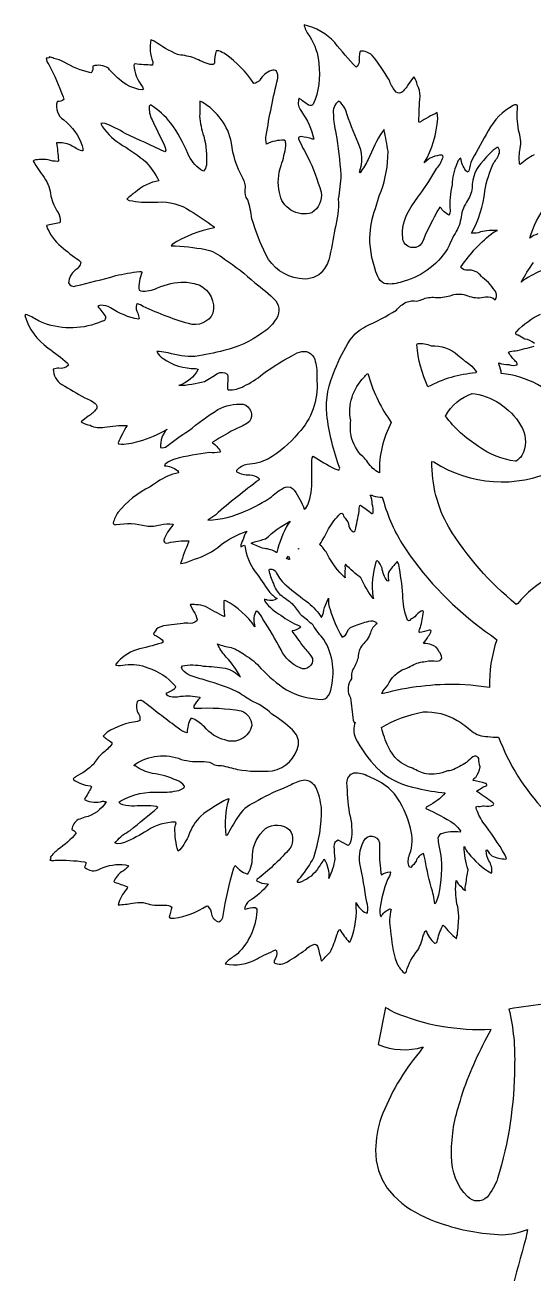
# Model space of a CAD drawing. Extents: x 1.3 to 31.4, y 0.3 to 25.4.
# Drawn here: x 1.33 to 6.38, y 12.67 to 25.08 of the extents above; entities that cross this region are included whole.
import ezdxf

# ---------------------------------------------------------------- set-up
doc = ezdxf.new("R2010")
doc.units = 0
doc.linetypes.add('0', pattern=[0])
doc.layers.add('1', color=7, linetype='0')

msp = doc.modelspace()

# ---------------------------------------------------------------- linework, layer by layer
at = {"layer": '1'}
for points in [[(6.395945, 23.788597, 0.088143), (6.257782, 23.692703), (6.251505, 23.700607, -0.088461), (6.258513, 23.853012, 0.129419), (6.24086, 24.034111, -0.071835), (6.232026, 24.274605, 0.471634), (6.200336, 24.285812), (6.188675, 24.281609, 0.146593), (5.939485, 24.029507, 0.001213), (5.779051, 23.742664, 0.075809), (5.747583, 23.629997), (5.740118, 23.618179), (5.72823, 23.623672), (5.717453, 23.632294, -0.140449), (5.667887, 23.758263, 0.185913), (5.626549, 23.699085, 0.089939), (5.579643, 23.492973, 0.082858), (5.561563, 23.236935, -0.10744), (5.549498, 23.190483, -0.117982), (5.464907, 23.266289), (5.459362, 23.268555, 0.096367), (5.423029, 23.204948, 0.040044), (5.283233, 22.917356, -0.726181), (5.088708, 22.962685, -0.163762), (5.147642, 23.226227, -0.036456), (5.263232, 23.399916, 0.023517), (5.427326, 23.656036, 0.113313), (5.490152, 23.767937), (5.489264, 23.780006), (5.480688, 23.786774, 0.204278), (5.303217, 23.710159, 0.113551), (5.437621, 24.152752), (5.436113, 24.181721), (5.432268, 24.210472, 0.027268), (5.260614, 24.114761), (5.25222, 24.113304), (5.250809, 24.119843, -0.024748), (5.262845, 24.37233, 0.129021), (5.23263, 24.48642, 0.124191), (5.200857, 24.56469), (5.195824, 24.563271), (5.144041, 24.490417, -0.088228), (5.076241, 24.408829, -0.412638), (5.010187, 24.429848, -0.064761), (4.95447, 24.535164, 0.030959), (4.785773, 24.779587, 0.195778), (4.668371, 24.822418), (4.661112, 24.815422, 0.02462), (4.656343, 24.713043, -0.196408), (4.625107, 24.663681, -0.026846), (4.413939, 24.907387, 0.156386), (4.110029, 25.082001), (4.109625, 25.072693, 0.096699), (4.163837, 24.968559, -0.128762), (4.254307, 24.696877, -0.135594), (4.199766, 24.292633, -0.408947), (4.152836, 24.285782, -0.035284), (4.058894, 24.353798, 0.249511), (4.070662, 24.239792), (4.081057, 24.220581, -0.102308), (4.20545, 23.94561), (4.19356, 23.946083, 0.050705), (4.078228, 23.970901), (4.065622, 23.96846), (4.054298, 23.963066), (4.052448, 23.949783, 0.017239), (4.145578, 23.767204, -0.043372), (4.27718, 23.420046, -0.308656), (4.184383, 23.214264, -0.463391), (3.863565, 23.413937, -0.144329), (3.880702, 23.685562, 0.042028), (3.927856, 23.880365, 0.060917), (3.921911, 23.925415), (3.910538, 23.935837, 0.122505), (3.73527, 23.896675, -0.126902), (3.731924, 23.982849, -0.021416), (3.846745, 24.548723, 0.166873), (3.83416, 24.622307, 0.309033), (3.783932, 24.629562, 0.181895), (3.668946, 24.532906, -0.170429), (3.60844, 24.500504, 0.089814), (3.325229, 24.791964, 0.03974), (3.259281, 24.82383), (3.234369, 24.825981, 0.069875), (3.216799, 24.705971), (3.2138, 24.693855, -0.195039), (3.173275, 24.690193, -0.04262), (3.019506, 24.751472, 0.071153), (2.863567, 24.783813), (2.850433, 24.787537, -0.045098), (2.618, 24.9209, 0.031317), (2.585002, 24.935417, 0.144948), (2.602674, 24.715618, -0.127065), (2.599424, 24.682297, -0.018007), (2.428038, 24.694344), (2.417776, 24.690804), (2.415699, 24.680115, 0.151436), (2.501561, 24.467228, -0.044497), (2.509989, 24.44249), (2.498789, 24.435921, -0.162264), (2.268051, 24.544174, -0.0407), (2.161951, 24.650711, 0.241301), (2.007817, 24.671494, -0.153755), (1.995922, 24.607819), (1.98612, 24.606354, -0.081424), (1.721743, 24.713049, 0.064498), (1.62034, 24.749519, 0.135396), (1.573542, 24.763985), (1.572947, 24.753632, -0.002709), (1.541965, 24.751122, 0.157106), (1.571442, 24.688744, -0.028957), (1.711149, 24.366665), (1.718689, 24.339073, -0.208514), (1.656981, 24.320953), (1.651997, 24.318344, 0.333296), (1.717947, 24.13715, -0.146686), (1.902036, 23.878803, -0.042753), (1.909363, 23.829781), (1.898462, 23.828789, -0.045087), (1.787119, 23.885208, 0.147399), (1.647512, 23.908684, -0.003282), (1.66651, 23.738243), (1.66486, 23.727303), (1.657774, 23.724686, -0.088652), (1.562635, 23.74054, 0.092194), (1.421106, 23.735291), (1.415623, 23.727654, 0.046664), (1.524394, 23.563997, -0.125373), (1.590813, 23.379181, 0.084881), (1.66167, 23.214951, -0.11234), (1.683949, 23.120903), (1.676895, 23.112305, 0.038593), (1.545925, 23.085617, 0.131731), (1.693638, 22.876671, 0.032373), (1.869446, 22.742126), (1.889635, 22.721428, -0.226555), (1.831447, 22.64237, 0.221047), (1.766567, 22.515228, 0.402837), (1.838867, 22.485565, 0.009035), (2.235331, 22.588112, -0.028363), (2.471321, 22.630747, -0.038974), (2.491669, 22.627892), (2.495987, 22.61985, 0.122349), (2.466848, 22.442467), (2.483866, 22.435913, 0.133747), (2.650248, 22.466301, -0.108968), (2.921124, 22.524261, -0.071306), (3.069947, 22.492844, -0.339728), (3.20223, 22.215279, -0.380101), (2.959885, 22.111313, -0.045761), (2.48062, 22.297037), (2.451931, 22.308029), (2.443268, 22.299637, 0.21221), (2.453554, 22.214085, -0.031927), (2.468739, 22.160553), (2.462967, 22.153748, -0.105936), (2.184363, 22.269672, 0.129335), (2.084726, 22.293098), (2.066513, 22.288216), (2.057173, 22.279999, -0.049628), (2.132348, 22.180386, -0.494163), (2.100019, 22.133896, -0.190489), (1.520279, 22.114803, -0.058085), (1.399997, 22.179705, 0.062066), (1.336784, 22.201927), (1.332747, 22.193008, 0.17635), (1.56444, 21.867729, -0.02253), (1.754751, 21.718224), (1.766176, 21.698502, -0.272909), (1.670526, 21.667042, 0.060041), (1.61468, 21.6595, 0.27976), (1.699504, 21.506828, 0.012743), (1.927629, 21.371948, -0.135399), (2.041421, 21.305317, -0.294653), (2.04084, 21.260139, -0.085369), (1.962105, 21.189835), (1.891531, 21.135025), (1.894058, 21.129944, 0.075416), (1.981817, 21.099518, 0.171494), (2.122763, 21.080917, -0.041245), (2.347603, 21.098305, 0.030106), (2.260809, 20.925484), (2.262432, 20.913635, 0.100775), (2.467325, 20.942764, 0.077637), (2.746405, 21.062225, 0.205057), (2.681442, 20.879456, 0.274253), (2.742443, 20.892044, -0.028358), (2.959284, 21.04425, -0.024765), (3.250578, 21.256077, -0.15119), (3.50219, 21.308784, -0.537533), (3.564894, 21.138908, -0.100914), (3.444899, 21.071938, 0.021524), (3.20581, 20.934696), (3.195253, 20.925148, -0.142467), (3.276707, 20.838112), (3.269098, 20.833588, -0.097243), (3.168045, 20.829041, 0.031294), (2.823433, 20.764076, 0.081326), (2.727109, 20.711916), (2.722881, 20.705027), (2.719973, 20.697487, -0.152668), (2.847952, 20.650337), (2.856033, 20.639503), (2.860844, 20.627419, 0.115172), (2.65081, 20.536224), (2.600716, 20.503609), (2.576262, 20.488205, 0.1023), (2.257149, 20.232769, 0.095974), (2.210537, 20.127962, 0.46512), (2.239058, 20.112312, -0.105493), (2.538866, 20.09874, 0.103945), (2.678919, 20.110672, -0.083908), (2.805721, 20.115387), (2.803694, 20.107216, 0.096923), (2.713649, 19.95557, 0.432601), (2.737061, 19.92836), (2.759188, 19.930061, -0.058894), (2.96104, 19.951881), (2.959673, 19.935547, 0.031506), (2.880625, 19.724251), (2.884365, 19.726234, 0.086462), (3.017132, 19.767738, 0.109886), (3.278433, 19.908638, -0.082888), (3.540346, 20.045311, 0.118602), (3.502146, 19.963585, 0.154891), (3.478697, 19.88958, -0.069191), (3.517178, 19.907181), (3.520378, 19.899582, 0.134445), (3.623091, 19.642826, -0.000426), (3.758968, 19.448341, 0.079763), (3.839315, 19.375099, -0.269513), (3.744445, 19.361422, -0.033615), (3.714714, 19.369583, 0.268614), (3.72146, 19.344299, 0.109982), (3.877687, 19.211113, 0.079079), (4.064289, 19.103558, -0.083762), (4.075781, 19.090866, -0.118107), (3.989058, 19.053505), (3.991138, 19.048126, 0.006438), (4.115009, 18.878326, -0.084905), (4.190346, 18.781334, -0.628348), (4.068537, 18.685768, -0.177102), (3.878859, 18.866005, 0.025285), (3.699041, 19.169754, 0.154047), (3.638133, 19.249506, 0.37823), (3.623655, 19.238777, 0.183149), (3.619923, 19.09568, 0.124413), (3.329403, 19.352562), (3.313568, 19.357513), (3.309834, 19.348137, 0.026739), (3.317984, 19.196327), (3.312916, 19.19738, -0.022676), (3.128366, 19.297142, 0.090751), (3.032358, 19.313431, 0.11305), (2.978504, 19.316612), (2.975643, 19.313461), (3.009655, 19.251373, -0.108152), (3.045561, 19.166412), (3.041103, 19.154602, -0.265578), (2.951522, 19.130554, 0.031924), (2.903725, 19.12912), (2.764013, 19.111427, 0.109278), (2.657032, 19.083328, 0.131149), (2.609621, 19.020264), (2.619497, 19.01284, -0.084987), (2.696836, 18.966034), (2.702726, 18.955971), (2.706987, 18.943703), (2.690533, 18.933342, -0.009628), (2.440912, 18.867023, 0.142457), (2.235094, 18.721794), (2.236557, 18.71492, 0.10854), (2.329332, 18.716591, -0.13606), (2.555758, 18.687408, -0.136451), (2.82571, 18.508263, -0.370861), (2.815681, 18.474449, -0.047269), (2.734497, 18.430443), (2.739895, 18.421043), (2.751732, 18.411949, 0.150996), (2.880905, 18.403984, -0.091936), (3.07057, 18.39373), (3.071274, 18.386642, 0.029377), (3.010981, 18.308947, 0.188924), (3.014103, 18.285454), (3.035476, 18.284338, -0.059748), (3.482571, 18.258398, -0.317621), (3.587306, 18.114609, -0.468317), (3.319603, 17.97007, -0.162265), (3.117742, 18.09939, 0.073937), (3.00631, 18.179636, 0.074184), (2.981054, 18.182556, 0.122084), (2.946684, 18.044617), (2.940523, 18.040977, -0.121007), (2.853867, 18.089668), (2.837425, 18.100609, -0.008468), (2.503618, 18.356449, 0.320138), (2.449485, 18.351715, 0.248881), (2.464506, 18.226425, -0.194094), (2.473967, 18.16301), (2.451893, 18.154564, 0.106597), (2.149642, 18.045521, 0.048016), (2.109713, 18.007622, 0.031726), (2.195263, 17.945339, -0.248968), (2.195429, 17.928329, -0.092396), (2.101625, 17.836174, 0.091708), (2.015936, 17.729088, -0.068326), (1.834768, 17.601234, 0.02564), (1.812441, 17.58313), (1.814131, 17.575882, 0.125985), (1.980599, 17.513805, -0.087198), (1.993717, 17.504639), (1.991488, 17.496193, -0.008076), (1.92392, 17.37854), (1.930414, 17.373077, 0.164837), (2.103981, 17.359062, -0.099526), (2.139244, 17.353233, -0.198776), (1.929229, 17.199949, -0.009191), (1.860083, 17.177536, 0.212685), (1.798101, 17.080017), (1.800777, 17.076431, -0.17692), (1.84045, 17.044266, -0.086717), (1.659124, 16.879791, 0.042973), (1.581984, 16.800484), (1.589806, 16.796036, 0.030033), (1.580776, 16.77417), (1.582869, 16.772446, 0.150016), (1.63393, 16.772827, -0.038986), (1.925926, 16.757595), (1.93681, 16.754005, -0.161279), (1.92515, 16.704056, 0.343503), (2.079767, 16.686819, -0.146984), (2.333385, 16.726601), (2.354658, 16.720039), (2.362957, 16.711754, -0.086965), (2.293081, 16.657333, 0.148922), (2.217335, 16.560837), (2.222488, 16.554619, -0.014314), (2.351481, 16.509308, -0.2009), (2.343355, 16.483704, 0.135171), (2.261, 16.330208, 0.053162), (2.400925, 16.347153), (2.456036, 16.352707, -0.133776), (2.556837, 16.338219, 0.090352), (2.726057, 16.327507, -0.132245), (2.794363, 16.307167, 0.008258), (2.76803, 16.205055), (2.782597, 16.197731), (2.816647, 16.197311, 0.121582), (3.13969, 16.320808), (3.151436, 16.315277, -0.160136), (3.188075, 16.235222, 0.269199), (3.260105, 16.159615, 0.307334), (3.302303, 16.222076, -0.029036), (3.408558, 16.696457, -0.058828), (3.4238, 16.719414, 0.112493), (3.537941, 16.636681), (3.54985, 16.637955, 0.151782), (3.593723, 16.82435, -0.199519), (3.724665, 17.08754, -0.337509), (3.964719, 17.0746, -0.362566), (3.950483, 16.871078, -0.045846), (3.640789, 16.583), (3.634777, 16.572273), (3.640919, 16.564415, 0.116844), (3.740398, 16.539444), (3.749887, 16.53643, -0.112107), (3.563381, 16.368301, 0.208806), (3.515627, 16.288414), (3.521893, 16.286659, -0.084295), (3.620616, 16.303221, -0.429411), (3.636923, 16.263771, -0.205853), (3.421054, 15.821986, 0.056997), (3.333093, 15.755974), (3.323845, 15.742661, 0.185399), (3.640221, 15.791679, -0.030067), (3.824314, 15.880066), (3.83427, 15.872314, -0.19622), (3.811446, 15.773211), (3.809456, 15.763468), (3.80928, 15.753525, 0.267893), (3.944841, 15.763489, 0.015145), (4.124054, 15.883102, -0.151628), (4.212861, 15.937635, -0.369417), (4.245689, 15.906578, -0.018903), (4.277973, 15.77124), (4.283108, 15.77298), (4.288244, 15.775932, -0.01252), (4.367178, 15.858826, 0.045687), (4.434127, 16.030703, -0.020579), (4.457825, 16.081512), (4.462502, 16.082451, 0.041111), (4.556675, 15.958511), (4.565813, 15.965149), (4.574017, 15.979431, 0.114013), (4.624834, 16.351936, 0.180803), (4.724613, 16.248604), (4.734489, 16.247536), (4.739536, 16.255569, 0.144952), (4.730862, 16.356407, 0.017129), (4.663216, 16.740978, -0.185328), (4.714941, 16.986477, -0.704115), (4.8596, 16.921761, 0.052902), (4.869192, 16.689766, 0.116967), (4.877932, 16.628326, -0.14274), (4.962807, 16.657738), (4.966841, 16.654114, -0.128619), (4.937326, 16.580078, 0.050617), (4.861405, 16.287746, 0.109993), (4.871023, 16.211624), (4.875816, 16.213646, -0.173333), (4.955439, 16.286873), (4.965883, 16.288063), (4.973915, 16.284302, 0.126275), (4.969202, 16.075058, 0.062821), (5.026457, 15.758422, 0.106967), (5.102389, 15.65198, 0.526744), (5.12575, 15.667969, -0.107103), (5.239443, 15.877014, 0.060186), (5.29559, 16.030313, -0.072095), (5.320913, 16.073143, 0.126778), (5.404899, 15.948816, 0.388836), (5.430227, 15.961731, -0.051819), (5.483309, 16.116516), (5.491094, 16.126692, 0.021235), (5.622854, 15.98999, -0.105852), (5.632837, 16.030159, 0.009365), (5.647543, 16.21727, 0.055391), (5.628232, 16.340179, -0.081531), (5.622186, 16.572502, 0.142009), (5.668129, 16.513603, 0.171786), (5.712677, 16.472412, -0.118553), (5.717997, 16.534332, -0.032847), (5.740274, 16.678139, -0.075236), (5.700533, 16.9104, 0.112521), (5.744021, 16.843273, 0.107011), (5.965866, 16.6474, 0.101968), (5.9765, 16.648224, 0.152964), (5.94623, 16.767715, -0.123446), (5.920378, 16.86763), (5.925266, 16.875603, 0.028903), (5.975967, 16.815269, 0.083689), (6.11478, 16.785034), (6.119614, 16.789749, 0.067163), (6.10784, 16.82341, 0.032702), (5.886318, 17.153152, -0.071763), (5.817949, 17.295471, -0.578999), (5.843393, 17.306458, 0.029272), (5.899948, 17.315742, 0.216807), (5.991996, 17.323412, 0.527088), (5.983107, 17.345886, 0.022738), (5.831707, 17.454168), (5.825758, 17.462151, -0.041981), (5.925897, 17.517097, 0.4628), (5.911398, 17.536827, 0.030633), (5.794898, 17.56728), (5.790445, 17.566528, -0.232875), (5.815395, 17.597252, 0.104245), (5.858732, 17.701118, -0.04353), (5.844411, 17.786446, 0.465088), (5.787973, 17.801788, 0.042502), (5.724841, 17.746031, -0.029733), (5.578044, 17.667768, -0.059868), (5.533409, 17.660973, -0.124921), (5.322584, 17.630829, -0.065387), (5.185776, 17.688828, -0.227452), (4.945358, 17.902802, -0.050423), (4.877237, 18.092033, -0.089663), (5.291567, 18.248825, -0.151433), (5.629846, 18.163425, -0.06557), (5.775084, 18.056152, 0.156209), (5.933872, 18.002541, 0.032762), (6.043204, 17.998756, 0.103552), (6.500305, 17.267958, -0.017489)], [(6.432514, 23.002907, 0.106109), (6.353746, 22.961433, -0.096256), (6.519627, 23.28759, 0.077494)], [(6.49198, 22.648918, 0.03461), (6.289398, 22.543062, 0.036552), (6.268059, 22.522118, -0.035118), (6.388309, 22.717926, 0.097101)], [(6.398031, 21.912224, 0.168471), (6.301865, 21.956924, -0.006987), (6.237473, 21.996895, -0.812205), (6.222597, 22.033386, -0.089991), (6.459398, 22.206154, -0.013002)], [(6.721403, 21.270805, 0.194494), (6.068859, 21.614609, 0.111433), (6.046988, 21.700426), (6.045314, 21.710157), (6.045954, 21.720009, 0.103544), (6.145176, 21.703506, 0.171716), (6.226626, 21.702469, 0.343365), (6.212151, 21.734566, -0.049887), (6.142868, 21.821724), (6.142645, 21.827026, -0.106674), (6.209946, 21.839455, 0.009933), (6.396603, 21.886871, 0.484307)], [(7.17972, 19.833138, 0.122384), (6.37935, 19.473345, 0.042319), (6.23258, 19.326591), (6.217198, 19.318184, -0.081936), (5.547003, 20.0851, -0.131214), (5.378531, 20.738754), (5.399172, 20.736137, 0.260297), (6.604315, 20.655518, 0.119035)], [(6.967621, 15.419579, -0.014964), (6.193542, 15.301292), (6.145905, 15.292442, -0.067779), (6.200778, 14.720528, -0.072405), (6.033156, 13.606878, -0.081037), (5.928485, 13.421415, -0.410675), (5.735199, 13.424957, -0.204681), (5.574861, 13.828713, -0.085671), (5.650287, 14.342248, -0.053594), (5.906979, 14.972221), (5.967985, 15.087921, -0.113026), (5.004048, 15.258824, -0.025527), (4.91877, 15.307083), (4.843775, 14.938927, 0.172335), (5.291634, 14.91552), (5.255026, 14.864365, 0.082324), (4.874866, 14.213075, 0.075275), (4.818773, 13.890579), (4.826296, 13.786118), (4.848139, 13.688148), (4.884308, 13.59668), (4.934799, 13.511719), (4.999613, 13.433243), (5.078749, 13.361275, 0.086056), (5.462837, 13.163362, 0.077204), (6.077966, 13.048222, 0.086414), (6.33073, 13.099449), (6.312915, 13.009635, 0.03363), (5.846353, 10.857985)]]:
    msp.add_lwpolyline(points, format="xyb", dxfattribs=at)
for points in [[(4.719713, 22.083534, 0.036731), (5.026098, 22.245117, -0.101329), (5.122936, 22.324745, -0.123082), (5.230333, 22.334831, 0.081757), (5.310959, 22.36525, -0.075089), (5.448137, 22.369583, 0.066016), (5.59659, 22.399879, -0.155777), (5.753722, 22.380653, 0.121933), (5.912275, 22.37677, -0.200506), (6.008544, 22.349068, 0.291519), (6.016792, 22.416847, 0.106306), (5.882717, 22.569595), (5.871332, 22.581055, 0.276858), (5.733049, 22.641899, -0.217633), (5.671564, 22.665428), (5.670431, 22.679146, -0.078583), (5.991221, 23.019865, -0.056118), (6.032461, 23.037292, 0.068416), (5.86265, 23.023972, -0.159977), (5.774724, 23.012024, 0.100126), (5.904943, 23.427246, -0.0647), (5.994951, 23.71312, 0.078295), (6.05162, 23.808052, 0.213949), (6.038857, 23.861458), (6.026857, 23.864304, 0.070969), (5.89179, 23.732872, 0.210076), (5.77979, 23.461401, -0.129505), (5.723135, 23.318321, 0.115267), (5.666014, 23.150337, -0.11559), (5.597374, 22.988869, 0.042363), (5.552514, 22.887222, -0.198363), (5.101952, 22.53311), (5.062094, 22.521694, -0.138228), (4.904505, 22.511177, -0.20803), (4.840784, 22.581215, -0.092509), (4.761364, 22.966972, -0.067598), (4.81682, 23.256767), (4.855783, 23.383186, 0.093625), (4.940594, 23.765808), (4.943327, 23.825874, 0.007919), (4.905256, 24.032583), (4.904991, 24.042824), (4.889824, 24.026512, 0.044093), (4.745858, 23.744442, -0.044153), (4.664375, 23.611343), (4.659698, 23.616776, 0.194659), (4.646444, 23.910805, -0.023263), (4.523391, 24.230143, 0.070937), (4.469049, 24.315155), (4.449934, 24.325066, 0.258075), (4.399843, 24.189945, 0.06299), (4.424868, 24.005257, -0.014829), (4.474825, 23.591644, -0.021069), (4.448563, 23.351349, -0.088919), (4.413136, 23.052177, -0.024115), (4.35435, 22.74641, -0.102834), (4.277147, 22.614868, -0.232683), (4.06015, 22.56044, -0.256399), (3.72843, 22.797318, -0.039871), (3.589439, 23.154099, 0.046745), (3.548491, 23.342987, -0.230289), (3.524029, 23.446419, 0.157584), (3.496277, 23.563416, -0.103142), (3.387463, 23.906994, 0.216891), (3.093605, 24.314522), (3.071894, 24.32238, -0.034474), (3.069017, 24.175873, 0.063322), (3.110954, 23.974678, -0.083074), (3.136887, 23.686823, -0.138105), (3.108145, 23.627762), (3.080999, 23.64135, -0.1255), (2.9524, 23.803513, 0.058079), (2.783137, 24.105791, 0.086785), (2.580971, 24.286324), (2.567387, 24.27404, 0.138093), (2.596416, 24.138184, 0.006494), (2.712694, 23.900146), (2.72603, 23.864479), (2.734627, 23.831635), (2.723735, 23.821089, -0.000323), (2.329849, 24.001518, 0.055584), (2.129236, 24.101288), (2.10437, 24.106514), (2.085777, 24.102592), (2.102684, 24.068413, 0.099965), (2.304224, 23.883965, -0.034348), (2.534109, 23.719917, -0.057902), (2.665329, 23.532272, 0.140582), (2.43049, 23.418947, 0.014639), (2.345915, 23.350624), (2.370348, 23.337357, 0.069718), (2.613453, 23.32003), (2.65449, 23.320351, -0.159773), (2.975428, 23.234116, -0.020712), (3.213755, 23.074341), (3.214615, 23.0625, 0.096788), (2.794991, 22.899055), (2.78673, 22.885567, -0.032263), (3.128292, 22.850021, -0.127294), (3.31687, 22.751236, -0.043713), (3.617588, 22.518234, -0.038084), (3.825853, 22.338907, -0.344846), (3.821378, 22.143841, -0.107274), (3.688956, 22.015783, -0.100779), (3.310991, 21.844368, -0.030648), (3.02459, 21.784752, -0.077226), (2.757999, 21.818996, 0.010351), (2.666191, 21.83532), (2.645102, 21.832695, 0.155264), (2.707016, 21.763538, 0.157133), (3.029835, 21.664093, -0.033952), (3.056496, 21.657036, -0.192734), (2.861559, 21.495621, 0.055831), (3.119339, 21.536209, 0.032837), (3.247534, 21.614882, -0.278799), (3.341908, 21.609024), (3.348637, 21.596436), (3.345274, 21.460541), (3.356749, 21.452606, 0.147666), (3.50873, 21.488501, 0.071881), (3.694868, 21.608109, -0.038252), (4.038975, 21.818968), (4.062673, 21.826677, -0.445575), (4.213879, 21.754288, -0.082744), (4.235685, 21.593163), (4.236691, 21.542877, -0.208899), (4.050333, 21.019789, -0.086137), (3.746992, 20.762081, -0.101764), (3.543752, 20.710445, 0.153046), (3.436724, 20.65155), (3.436102, 20.635963, 0.127729), (3.567928, 20.606369, -0.148486), (3.657045, 20.573418), (3.661182, 20.557037, 0.021813), (3.229141, 20.209202, -0.028506), (3.151968, 20.157333, 0.106532), (3.527676, 20.248924, 0.056484), (3.784111, 20.389626, -0.075193), (3.923294, 20.485525, -0.321102), (4.010035, 20.45282, -0.067678), (4.110628, 20.26384), (4.126184, 20.274406), (4.144678, 20.307358, 0.10084), (4.186548, 20.560486, -0.008508), (4.187073, 20.774643), (4.197176, 20.791389, 0.017912), (4.414042, 20.666643, 0.030693), (4.452614, 20.6548), (4.463041, 20.672249, -0.055183), (4.333805, 21.208132, -0.130512), (4.415401, 21.649742, -0.051921), (4.566329, 21.950439, -0.108609)], [(5.757874, 21.705864, -0.05872), (5.822973, 21.627975), (5.814896, 21.620247, 0.10517), (5.3393, 21.482277, -0.084332), (5.228346, 21.899399), (5.235056, 21.91243, -0.12436), (5.373337, 21.889687, -0.205514), (5.637897, 21.798325, -0.030881), (5.703028, 21.741783, -0.029146)], [(4.741978, 20.731041, 0.076281), (4.694366, 20.784309, -0.144435), (4.574886, 20.995911, -0.049539), (4.571699, 21.147377, -0.246423), (4.70412, 21.576876, -0.008527), (4.735769, 21.612907), (4.743329, 21.614868, 0.089974), (4.958332, 21.154213), (4.974799, 21.12645, 0.127957), (4.85688, 20.627106, -0.134561)], [(6.215675, 20.742714), (6.21563, 20.743134), (6.215288, 20.743385), (6.210806, 20.742317, -0.117745), (5.841329, 20.88933, -0.087786), (5.513801, 21.191689, -0.187102), (5.780663, 21.416903), (5.809126, 21.413977, -0.22873), (6.280918, 21.067204, -0.231024), (6.274326, 20.800262, -0.106021)], [(5.182775, 18.7117, -0.106368), (5.316498, 18.749138, -0.119621), (5.428956, 18.752857, 0.290359), (5.478787, 18.784645, 0.194446), (5.447563, 18.850021, 0.273454), (5.375654, 18.915398, 0.115077), (5.301102, 18.930611), (5.295822, 18.933914, 0.084933), (5.344545, 19.004379, 0.161884), (5.370419, 19.055069, 0.506128), (5.353241, 19.061462, -0.058055), (5.25606, 19.038795), (5.25179, 19.042168, -0.151492), (5.265816, 19.089523, 0.013098), (5.296815, 19.243483, 0.529897), (5.272579, 19.249931, 0.125591), (5.211186, 19.195549, -0.002979), (5.165092, 19.168312, -0.843665), (5.132421, 19.169647, -0.081651), (5.089396, 19.413704, 0.032063), (5.048882, 19.713264), (5.04318, 19.728951), (5.035507, 19.743675, 0.055295), (4.948517, 19.635963, 0.122057), (4.94656, 19.563057), (4.946356, 19.550468), (4.934704, 19.553825, -0.130094), (4.883245, 19.677876, 0.147687), (4.834885, 19.753609), (4.828426, 19.748367), (4.823044, 19.739822, 0.108824), (4.792301, 19.395287), (4.798244, 19.375916), (4.7945, 19.378227, -0.060538), (4.672617, 19.583092, -0.047057), (4.523458, 19.713257), (4.519726, 19.713768), (4.516872, 19.708176), (4.515102, 19.701477, -0.016768), (4.512865, 19.595375), (4.515244, 19.586952), (4.517159, 19.582962, -0.098274), (4.34194, 19.814705, 0.081998), (4.26951, 19.906723), (4.265806, 19.914421, 0.024882), (4.349953, 20.069069, -0.070131), (4.471585, 20.222408, -0.612385), (4.49882, 20.200058, 0.171883), (4.518394, 20.174404, -0.160905), (4.55274, 20.096954, 0.204476), (4.600891, 20.039848), (4.609657, 20.041626), (4.616736, 20.050163, 0.009988), (4.655794, 20.24688, -0.11019), (4.662184, 20.300827), (4.667913, 20.304672, -0.040399), (4.780608, 20.222132, 0.514474), (4.796208, 20.233681, 0.092255), (4.786106, 20.315407, 0.111168), (4.766947, 20.404686, -0.278859), (4.796022, 20.398218, 0.110417), (4.886375, 20.386162, 0.075983), (5.085094, 19.919563), (5.162634, 19.800301, 0.083965), (5.970829, 19.008232), (6.024706, 18.964951, 0.092099), (5.952374, 18.491096), (5.869347, 18.499931), (5.761831, 18.514305), (5.653055, 18.521957, 0.069313), (4.893892, 18.431099), (4.881343, 18.431808, -0.117013), (4.941498, 18.513229, -0.220447), (5.11322, 18.677206, 0.02411)], [(3.615196, 19.938774, -0.011577), (3.725586, 19.969124, -0.066322), (3.967882, 20.144798), (3.966257, 20.139717), (3.949406, 20.118561, 0.067415), (3.836521, 19.835724), (3.831419, 19.834961, 0.113666), (3.713413, 19.873817, -0.072594), (3.583206, 19.927338)], [(3.964575, 19.763924, -0.053034), (3.933357, 19.773407), (3.954576, 19.799065, 0.022898)], [(5.340857, 17.312447), (5.323303, 17.300278), (5.319872, 17.286598, -0.042152), (5.59963, 17.135557, -0.080369), (5.663019, 17.063904), (5.660376, 17.052025, 0.10072), (5.470126, 17.036825, 0.3101), (5.440071, 16.971893, 0.028905), (5.466424, 16.837204, -0.083359), (5.444378, 16.426453), (5.43194, 16.38649), (5.416836, 16.349411), (5.407951, 16.340378, 0.062232), (5.370453, 16.505402, -0.011777), (5.303493, 16.815605), (5.295919, 16.839592, 0.219782), (5.222262, 16.765217, -0.086878), (5.168825, 16.702225), (5.155497, 16.703979, -0.201937), (5.158076, 16.829979, 0.164646), (5.165361, 17.090935, 0.097614), (5.007082, 17.432842, 0.109391), (4.828436, 17.569168), (4.751291, 17.604836, 0.14813), (4.600698, 17.63847, 0.352349), (4.531324, 17.544853, 0.024988), (4.557644, 17.24395, -0.111805), (4.574209, 16.967237, -0.052145), (4.557787, 16.92804), (4.546843, 16.920517), (4.448374, 16.971367, 0.361744), (4.404505, 16.909134, 0.012541), (4.415167, 16.788223, -0.071365), (4.355313, 16.592918, 0.178644), (4.310219, 16.778816), (4.301939, 16.777512, 0.004904), (4.232653, 16.670502, -0.130044), (4.064688, 16.551872), (4.04707, 16.549942), (4.040285, 16.558434), (4.05698, 16.583015, 0.037407), (4.191814, 16.774406), (4.204063, 16.801231, 0.086779), (4.280222, 17.291323, 0.088471), (4.223825, 17.501341, 0.228403), (4.116877, 17.568886, 0.097065), (3.978523, 17.523918), (3.905569, 17.488609, 0.050905), (3.616238, 17.345673, 0.167802), (3.447748, 17.198395, 0.020638), (3.342951, 17.02182), (3.333351, 17.020111, -0.101292), (3.361813, 17.384323), (3.346445, 17.381508, 0.050946), (3.081385, 17.212402, 0.119915), (2.963333, 17.024721, -0.052896), (2.874163, 16.875542), (2.855156, 16.863815, -0.07943), (2.824171, 17.09655), (2.828188, 17.120918), (2.834812, 17.143867), (2.827221, 17.15123, 0.148914), (2.549692, 17.068901, -0.04936), (2.323593, 16.950935), (2.286772, 16.940849), (2.251511, 16.936234), (2.227184, 16.941177, -0.116661), (2.360235, 17.057518), (2.378744, 17.070095, 0.002447), (2.655482, 17.297865), (2.637932, 17.307541, 0.055871), (2.422554, 17.311256, -0.057526), (2.307369, 17.323463), (2.281879, 17.334221), (2.26622, 17.349518), (2.285316, 17.36377, -0.148384), (2.67762, 17.448946, 0.071158), (2.86249, 17.468208), (2.889889, 17.479424), (2.914885, 17.494392), (2.917912, 17.509972, 0.173589), (2.839942, 17.567848, 0.075458), (2.601427, 17.63681, -0.091156), (2.426912, 17.710535), (2.421155, 17.712807), (2.415344, 17.714935), (2.427835, 17.728294, -0.249259), (2.887067, 17.776648, 0.086579), (3.115168, 17.755854, -0.14919), (3.216154, 17.722961, 0.127568), (3.287264, 17.715904, -0.013533), (3.445402, 17.675697, 0.062839), (3.794073, 17.662769, 0.305209), (4.052967, 17.922028, 0.231363), (3.993362, 18.068909, 0.044806), (3.787771, 18.227531, 0.089806), (3.577587, 18.362473, -0.004172), (3.437803, 18.452965, 0.036867), (3.13557, 18.55999, 0.00442), (2.975676, 18.60998, -0.111759), (2.900322, 18.668327), (2.89031, 18.690636), (2.897957, 18.707008, -0.104151), (3.106045, 18.703667, -0.030177), (3.323977, 18.683647, -0.145168), (3.475685, 18.593628, 0.070318), (3.334803, 18.792946, -0.043939), (3.253363, 18.907722), (3.247601, 18.924301, 0.042916), (3.382265, 18.888748, -0.082636), (3.521776, 18.813927, -0.090178), (3.678631, 18.681877, 0.053837), (3.932014, 18.468056, 0.120935), (4.290726, 18.373325, 0.293205), (4.36322, 18.434509, 0.204005), (4.322589, 18.940445), (4.305212, 18.967751, -0.028479), (4.197186, 19.110283, 0.03579), (4.084095, 19.206566), (4.073168, 19.21788, 0.039605), (3.996511, 19.320625, -0.011134), (3.875244, 19.410339, -0.125488), (3.805994, 19.526413, -0.076169), (3.761583, 19.659431), (3.765696, 19.669685, -0.374596), (3.834475, 19.629845, 0.113351), (3.933285, 19.505424, 0.014359), (4.151926, 19.332512, -0.07036), (4.282011, 19.188721), (4.286411, 19.193573, 0.060506), (4.309971, 19.285744, -0.017917), (4.352316, 19.380661, 0.12484), (4.366942, 19.267715, 0.061306), (4.487165, 18.993263, 0.283255), (4.537008, 19.046349, -0.245562), (4.61895, 19.107033, -0.041844), (4.772011, 19.155815, -0.257018), (4.836189, 19.126579, 0.234793), (4.769527, 19.033569, -0.107598), (4.688517, 18.915199, 0.1522), (4.645187, 18.793472, -0.101156), (4.596878, 18.678246, 0.128541), (4.578857, 18.576462), (4.567825, 18.556438, 0.274193), (4.568601, 18.390047, -0.000406), (4.595403, 18.166525), (4.60042, 18.154778), (4.607058, 18.14386), (4.615145, 18.147835, 0.195542), (4.620993, 17.988213), (4.638474, 17.949562, 0.07241), (4.868177, 17.657364, 0.130753), (5.236042, 17.488583, 0.028542), (5.511499, 17.441986, -0.103363)]]:
    msp.add_lwpolyline(points, format="xyb", close=True, dxfattribs=at)
msp.add_lwpolyline([(4.048618, 19.871941), (4.056072, 19.87442), (4.054251, 19.868355)], close=True, dxfattribs=at)

doc.saveas('drawing.dxf')
